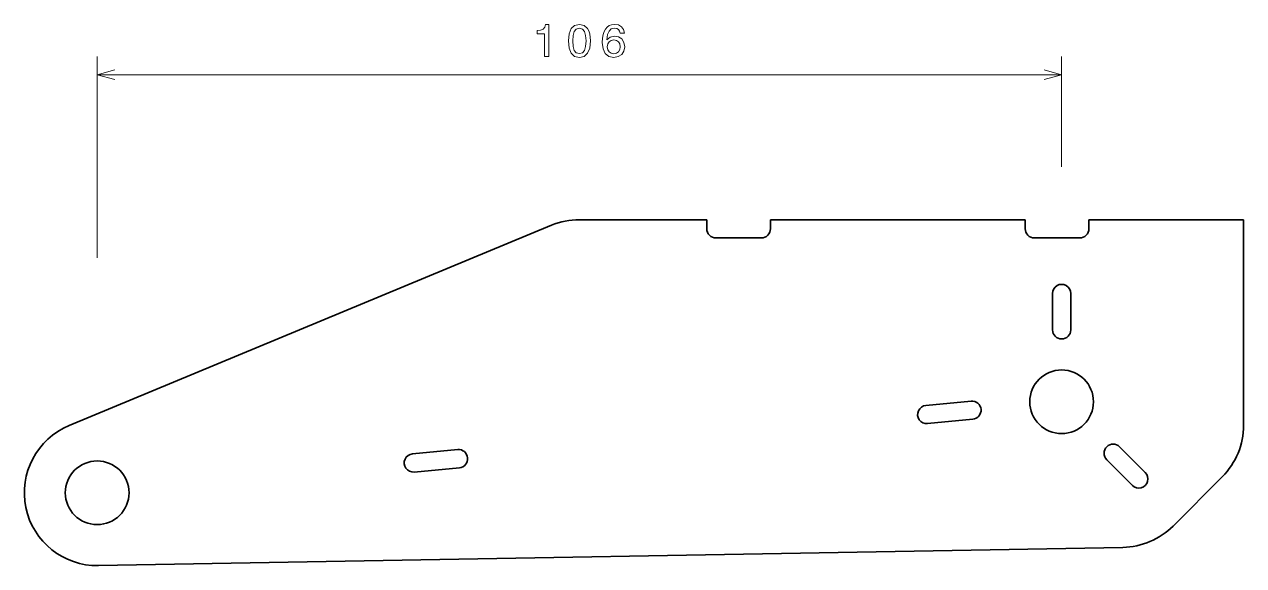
# Model space of a CAD drawing. Extents: x 54 to 188, y 118 to 178.
import ezdxf

# ---------------------------------------------------------------- set-up
doc = ezdxf.new("R2010")
doc.units = 0

msp = doc.modelspace()

# ---------------------------------------------------------------- linework, layer by layer
at = {"color": 7, "lineweight": 13}
for p, q in [((62.065765, 152.258011), (62.065765, 174.365402)), ((62.065765, 172.365402), (168.065765, 172.365402))]:
    msp.add_line(p, q, dxfattribs=at)
at = {"color": 7, "lineweight": 13, "ltscale": 0.302685}
msp.add_line((168.065765, 162.258011), (168.065765, 174.365402), dxfattribs=at)
at = {"color": 7, "lineweight": 35}
for p, q in [((58.998741, 133.82016), (111.998741, 155.82016)), ((136.065765, 156.431427), (164.065765, 156.431427)), ((188.065765, 156.431427), (188.065765, 133.851685)), ((174.790833, 120.435715), (62.208076, 118.432693))]:
    msp.add_line(p, q, dxfattribs=at)
at = {"color": 7, "lineweight": 35, "ltscale": 0.35}
msp.add_line((115.065765, 156.431427), (129.065765, 156.431427), dxfattribs=at)
at = {"color": 7, "lineweight": 35, "ltscale": 0.025}
for p, q in [((129.065765, 155.431427), (129.065765, 156.431427)), ((136.065765, 156.431427), (136.065765, 155.431427)), ((164.065765, 155.431427), (164.065765, 156.431427)), ((171.065765, 156.431427), (171.065765, 155.431427))]:
    msp.add_line(p, q, dxfattribs=at)
at = {"color": 7, "lineweight": 35, "ltscale": 0.425}
msp.add_line((171.065765, 156.431427), (188.065765, 156.431427), dxfattribs=at)
at = {"color": 7, "lineweight": 35, "ltscale": 0.125}
for p, q in [((130.065765, 154.431427), (135.065765, 154.431427)), ((165.065765, 154.431427), (170.065765, 154.431427)), ((101.69445, 131.174423), (96.716553, 130.704803)), ((96.904396, 128.713654), (101.882294, 129.183258))]:
    msp.add_line(p, q, dxfattribs=at)
at = {"color": 7, "lineweight": 35, "ltscale": 0.1}
for p, q in [((167.065765, 148.330414), (167.065765, 144.330414)), ((169.065765, 144.330414), (169.065765, 148.330414)), ((177.258148, 128.653259), (174.429718, 131.481674)), ((173.015518, 130.067474), (175.843933, 127.239037))]:
    msp.add_line(p, q, dxfattribs=at)
at = {"color": 7, "lineweight": 35, "ltscale": 0.124999}
for p, q in [((158.116638, 136.497253), (153.138794, 136.027649)), ((153.32663, 134.036484), (158.304474, 134.506104))]:
    msp.add_line(p, q, dxfattribs=at)
at = {"color": 7, "lineweight": 35, "ltscale": 0.191528}
msp.add_line((185.722626, 128.194824), (180.305389, 122.777596), dxfattribs=at)
at = {"color": 7, "lineweight": 13}
for points in [[(111.238968, 174.365402), (111.697899, 174.365402), (111.697899, 177.890625), (111.354958, 177.890625), (111.264183, 177.582977), (111.082626, 177.376205), (110.805244, 177.255173), (110.421967, 177.214828), (110.421967, 176.85675), (111.238968, 176.85675)], [(113.850349, 176.075058), (113.925995, 175.283264), (114.163025, 174.71843), (114.541267, 174.375488), (115.065765, 174.264542), (115.58522, 174.375488), (115.963463, 174.71843), (116.19545, 175.283264), (116.276138, 176.075058), (116.19545, 176.861801), (116.099625, 177.174484), (115.963463, 177.431686), (115.58522, 177.774628), (115.065765, 177.890625), (114.541267, 177.774628), (114.163025, 177.426636), (113.925995, 176.861801)], [(114.334496, 176.075058), (114.374847, 176.685287), (114.500923, 177.124054), (114.727867, 177.381256), (115.065765, 177.472031), (115.398621, 177.381256), (115.625565, 177.124054), (115.751648, 176.685287), (115.791992, 176.075058), (115.751648, 175.459778), (115.625565, 175.021027), (115.398621, 174.763824), (115.065765, 174.678085), (114.727867, 174.763824), (114.500923, 175.021027), (114.374847, 175.459778)], [(120.012161, 176.922318), (119.916344, 177.330826), (119.694443, 177.633408), (119.351501, 177.825058), (118.9077, 177.890625), (118.610146, 177.855316), (118.352943, 177.759491), (118.125992, 177.603149), (117.934357, 177.381256), (117.783058, 177.103882), (117.672104, 176.765976), (117.601501, 176.367569), (117.581329, 175.918716), (117.662018, 175.202576), (117.909134, 174.683121), (118.307556, 174.370453), (118.852219, 174.264542), (119.341415, 174.355316), (119.714615, 174.592346), (119.956688, 174.965546), (120.042419, 175.439606), (119.956688, 175.918716), (119.724701, 176.286865), (119.366631, 176.51886), (118.922829, 176.599548), (118.443718, 176.498688), (118.085648, 176.211227), (118.161301, 176.765976), (118.322678, 177.164398), (118.569801, 177.401428), (118.912743, 177.482117), (119.164902, 177.441772), (119.356544, 177.335861), (119.48262, 177.159348), (119.548187, 176.922318)], [(119.55323, 175.43457), (119.497757, 175.116837), (119.356544, 174.874771), (119.129601, 174.713379), (118.847176, 174.662949), (118.549629, 174.713379), (118.322678, 174.86972), (118.17643, 175.111801), (118.131042, 175.42952), (118.181473, 175.742203), (118.322678, 175.979233), (118.554672, 176.130524), (118.867355, 176.186005), (119.139687, 176.130524), (119.356544, 175.984283), (119.497757, 175.747253)]]:
    msp.add_lwpolyline(points, close=True, dxfattribs=at)
for points in [[(63.99762, 172.883041), (62.065765, 172.365402), (63.99762, 171.847763)], [(166.133911, 171.847763), (168.065765, 172.365402), (166.133911, 172.883041)]]:
    msp.add_lwpolyline(points, dxfattribs=at)
at = {"color": 7, "lineweight": 35}
for centre in [(168.065765, 136.431427), (62.065765, 126.431427)]:
    msp.add_circle(centre, 3.5, dxfattribs=at)
for centre, radius, start, end in [((115.065765, 148.431427), 8, 90.000003, 112.543062), ((130.065765, 155.431427), 1, 179.999995, 269.999997), ((135.065765, 155.431427), 1, 269.999997, 0), ((165.065765, 155.431427), 1, 179.999995, 269.999997), ((170.065765, 155.431427), 1, 269.999997, 0), ((168.065765, 148.330414), 1, 0, 180.000005), ((168.065765, 144.330414), 1, 180.000005, 360), ((153.232712, 135.032074), 1, 95.389309, 275.38931), ((158.210556, 135.501678), 1, 275.38931, 95.389309), ((62.065765, 126.431427), 8, 112.543062, 271.019273), ((180.065765, 133.851685), 8, 314.999999, 0), ((173.722626, 130.774567), 1, 45.000001, 225), ((96.810471, 129.709229), 1, 95.389309, 275.38931), ((101.788376, 130.178848), 1, 275.38931, 95.389309), ((176.551056, 127.946144), 1, 225, 45.000001), ((174.648529, 128.434448), 8, 271.019273, 314.999999)]:
    msp.add_arc(centre, radius, start, end, dxfattribs=at)

doc.saveas('drawing.dxf')
